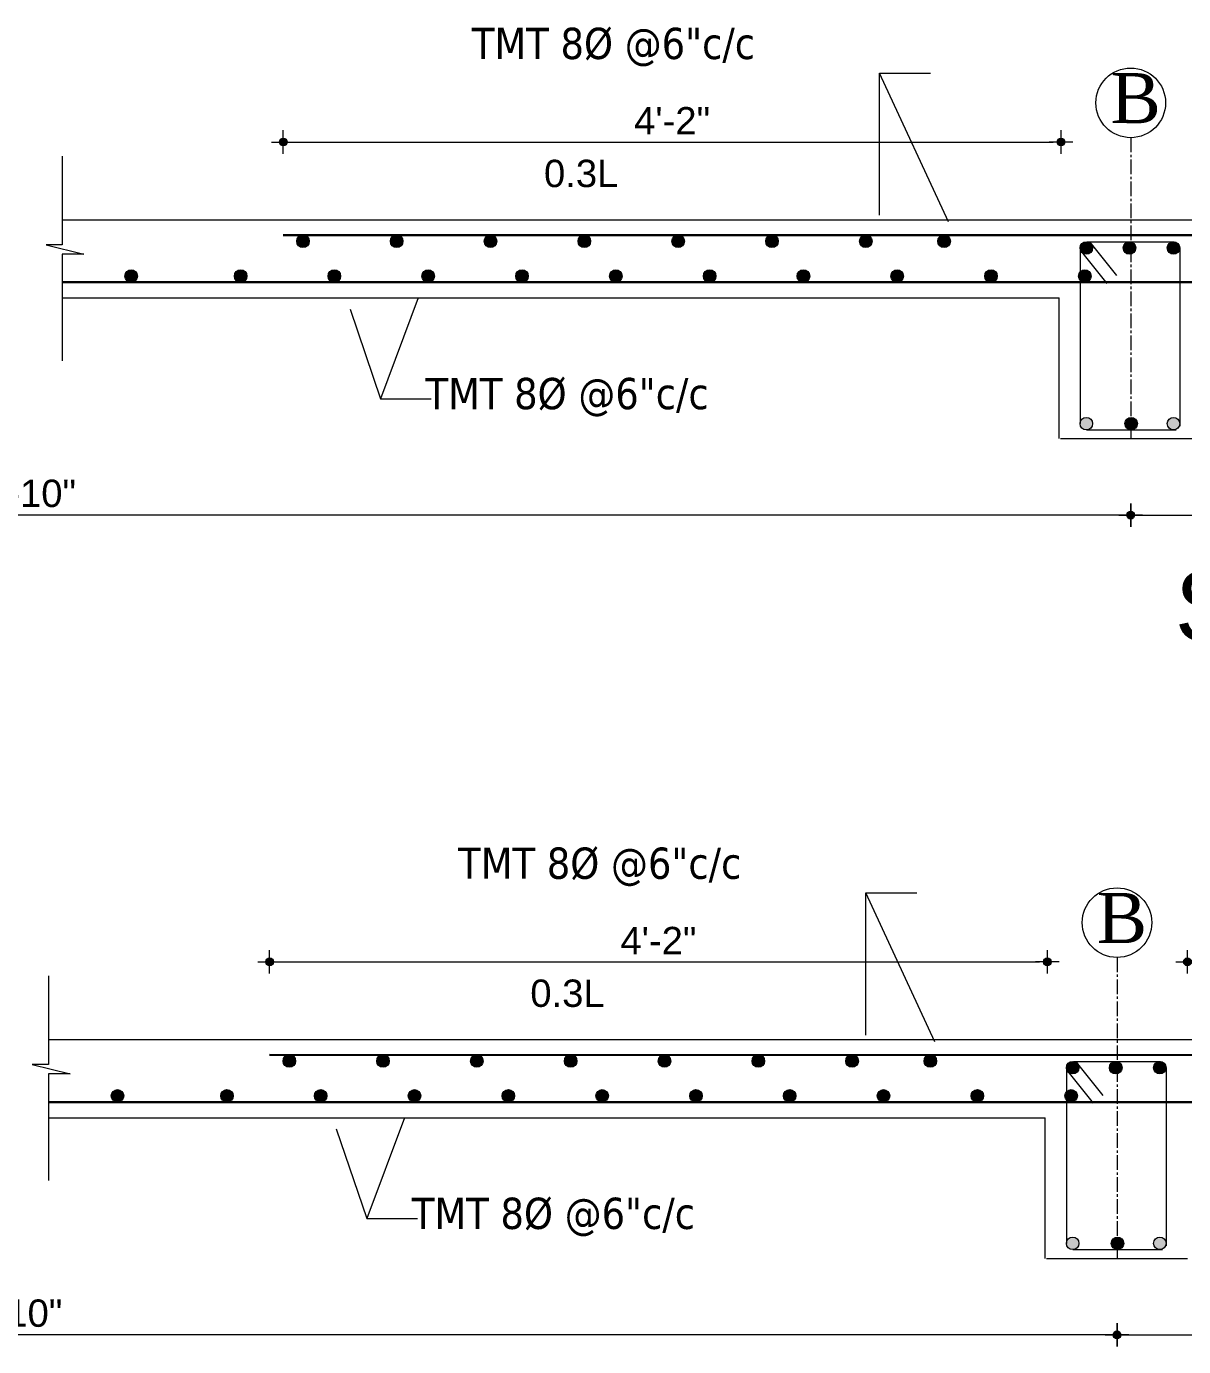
# Model space of a CAD drawing. Header units: inches. Extents: x 130993 to 274375, y -5108 to 103559.
# Drawn here: x 147879.8 to 148175.9, y 50626.9 to 50964.7 of the extents above; entities that cross this region are included whole.
import ezdxf

# ---------------------------------------------------------------- set-up
doc = ezdxf.new("R2010")
doc.units = ezdxf.units.IN
doc.header["$MEASUREMENT"] = 0
doc.header["$PDMODE"] = 2
doc.header["$PDSIZE"] = -3
doc.linetypes.add('CENTER2', pattern=[1.125, 0.75, -0.125, 0.125, -0.125])
doc.layers.add('CENTERLINE', color=7, linetype='CENTER2')
doc.layers.add('ELEVATION', color=7, linetype='Continuous')
for name, color, linetype, lineweight in [('DIM', 5, 'Continuous', 9), ('DIMENSION', 142, 'Continuous', 20), ('HATCH', 9, 'Continuous', 9), ('INDEX LINE', 4, 'Continuous', 13), ('ROD', 10, 'Continuous', 13), ('TEXT', 181, 'Continuous', 13)]:
    doc.layers.add(name, color=color, linetype=linetype, lineweight=lineweight)
doc.styles.add('ramon', font='arial.ttf', dxfattribs={"height": 7})
doc.styles.add('romans', font='romans.shx')
doc.styles.get("Standard").update_dxf_attribs({"font": 'txt.shx', "height": 6})
doc.styles.add('STYLE1', font='arial.ttf')
doc.styles.add('TAHOMA', font='tahoma.ttf', dxfattribs={"height": 9})
doc.dimstyles.new('1.8', dxfattribs={"dimscale": 0, "dimtxt": 9, "dimasz": 1, "dimexe": 2, "dimexo": 9, "dimgap": 2, "dimtad": 1, "dimdec": 0, "dimzin": 3, "dimdsep": 46, "dimlunit": 4, "dimtxsty": 'TAHOMA', "dimblk": 'DIM', "dimcen": 3, "dimdle": 3, "dimse1": 1, "dimse2": 1, "dimclrd": 256, "dimclre": 256, "dimclrt": 7, "dimadec": 1, "dimazin": 2, "dimtfac": 1, "dimtdec": 0, "dimtix": 1, "dimtofl": 0, "dimtmove": 2, "dimatfit": 3, "dimldrblk": 'ARW', "dimfxl": 1, "dimfrac": 2, "dimtolj": 2, "dimtzin": 0, "dimarcsym": 0})
doc.dimstyles.new('s2', dxfattribs={"dimtxt": 6, "dimasz": 2, "dimexe": 6, "dimexo": 18, "dimgap": 1.9375, "dimtad": 1, "dimdec": 0, "dimlfac": 0.25, "dimzin": 3, "dimdsep": 46, "dimlunit": 4, "dimtxsty": 'ramon', "dimblk": 'dot 2', "dimcen": 0.09375, "dimse1": 1, "dimse2": 1, "dimclrd": 1, "dimclre": 1, "dimclrt": 256, "dimadec": 0, "dimazin": 0, "dimtfac": 0.75, "dimtdec": 0, "dimtix": 1, "dimtmove": 1, "dimatfit": 3, "dimldrblk": 'DOT', "dimfxl": 1, "dimtolj": 1, "dimtzin": 0, "dimlwd": 9, "dimlwe": 9, "dimarcsym": 0})

# ---------------------------------------------------------------- blocks, each defined once
blk = doc.blocks.new('dot1')
at = {"layer": 'HATCH'}
h = blk.add_hatch(color=256, dxfattribs=at)
edge = h.paths.add_edge_path()
edge.add_arc((0, 0), 1, 0, 360)
for p, q in [((3, 0), (-3, 0)), ((0, 3), (0, -3))]:
    blk.add_line(p, q, dxfattribs=at)
blk.add_circle((0, 0), 1, dxfattribs=at)
blk = doc.blocks.new('dot 2')
at = {"layer": 'HATCH', "xscale": 0.5, "yscale": 0.5, "zscale": 0.5}
blk.add_blockref('dot1', (0, 0), dxfattribs=at)
blk = doc.blocks.new('*D2891')
at = {"layer": 'Defpoints', "color": 0}
for p in [(3442.99, 1593.74), (3978.19, 1594.38), (3442.99, 1574.81)]:
    blk.add_point(p, dxfattribs=at)
at = {"layer": 'ELEVATION', "color": 1, "lineweight": 9}
blk.add_line((3976.19, 1574.81), (3444.99, 1574.81), dxfattribs=at)
at = {"layer": 'ELEVATION', "color": 1, "lineweight": 9, "xscale": 2, "yscale": 2, "zscale": 2, "rotation": 180}
blk.add_blockref('dot 2', (3442.99, 1574.81), dxfattribs=at)
at = {"layer": 'ELEVATION', "color": 1, "lineweight": 9, "xscale": 2, "yscale": 2, "zscale": 2}
blk.add_blockref('dot 2', (3978.19, 1574.81), dxfattribs=at)
at = {"layer": 'ELEVATION', "lineweight": 0, "insert": (3693.18, 1580.33), "char_height": 7, "attachment_point": 5, "style": 'ramon'}
blk.add_mtext('\\A1;13{\\fArial Baltic|b0|i0|c186|p34;\'-}10{\\fArial Baltic|b0|i0|c186|p34;"}', dxfattribs=at)
blk = doc.blocks.new('_Dot')
at = {"color": 0, "linetype": 'ByBlock', "lineweight": -2}
blk.add_line((-0.5, 0), (-1, 0), dxfattribs=at)
at = {"color": 0, "linetype": 'ByBlock', "const_width": 0.5}
blk.add_lwpolyline([(-0.25, 0, 1), (0.25, 0, 1)], format="xyb", close=True, dxfattribs=at)
blk = doc.blocks.new('*D2897')
at = {"layer": 'Defpoints', "color": 0}
for p in [(4203.2, 1670.28), (4203.2, 1646.38), (3996.2, 1630.38)]:
    blk.add_point(p, dxfattribs=at)
at = {"layer": 'ELEVATION', "color": 1, "lineweight": 9}
blk.add_line((3998.2, 1670.28), (4201.2, 1670.28), dxfattribs=at)
at = {"layer": 'ELEVATION', "color": 1, "lineweight": 9, "xscale": 2, "yscale": 2, "zscale": 2, "rotation": 180}
blk.add_blockref('dot 2', (3996.2, 1670.28), dxfattribs=at)
at = {"layer": 'ELEVATION', "color": 1, "lineweight": 9, "xscale": 2, "yscale": 2, "zscale": 2}
blk.add_blockref('dot 2', (4203.2, 1670.28), dxfattribs=at)
at = {"layer": 'ELEVATION', "lineweight": 0, "insert": (4099.7, 1675.72), "char_height": 7, "attachment_point": 5, "style": 'ramon'}
blk.add_mtext('\\A1;4\'-4"', dxfattribs=at)
blk = doc.blocks.new('*D2898')
at = {"layer": 'Defpoints', "color": 0}
for p in [(3960.34, 1670.28), (3761.37, 1646.49), (3960.34, 1646.38)]:
    blk.add_point(p, dxfattribs=at)
at = {"layer": 'ELEVATION', "color": 1, "lineweight": 9}
blk.add_line((3763.37, 1670.28), (3958.34, 1670.28), dxfattribs=at)
at = {"layer": 'ELEVATION', "color": 1, "lineweight": 9, "xscale": 2, "yscale": 2, "zscale": 2, "rotation": 180}
blk.add_blockref('dot 2', (3761.37, 1670.28), dxfattribs=at)
at = {"layer": 'ELEVATION', "color": 1, "lineweight": 9, "xscale": 2, "yscale": 2, "zscale": 2}
blk.add_blockref('dot 2', (3960.34, 1670.28), dxfattribs=at)
at = {"layer": 'ELEVATION', "lineweight": 0, "insert": (3860.85, 1675.73), "char_height": 7, "attachment_point": 5, "style": 'ramon'}
blk.add_mtext('\\A1;4\'-2"', dxfattribs=at)
blk = doc.blocks.new('ARW')
at = {"layer": 'INDEX LINE'}
blk.add_lwpolyline([(10, 0, 0, 6, 0), (0, 0, 0, 0, 0), (10, 0, 0, 0, 0)], format="xyseb", dxfattribs=at)
blk = doc.blocks.new('DIM')
at = {"layer": 'INDEX LINE'}
h = blk.add_hatch(color=256, dxfattribs=at)
h.paths.add_polyline_path([(0, 1.28), (0, 0), (1.28, 0, 0.414214)])
h.paths.add_polyline_path([(1.28, 0), (0, 0), (0, -1.28, 0.414214)])
h.paths.add_polyline_path([(0, 0), (-1.28, 0, 0.414214), (0, -1.28)])
h.paths.add_polyline_path([(0, 1.28, 0.414214), (-1.28, 0), (0, 0)])
for p, q in [((0, 6), (0, -6)), ((-6, 0), (6, 0))]:
    blk.add_line(p, q, dxfattribs=at)
blk.add_circle((0, 0), 1.28, dxfattribs=at)
blk = doc.blocks.new('*D2900')
at = {"layer": 'Defpoints', "color": 0}
for p in [(3978.19, 1594.38), (4522.66, 1594.38), (4522.66, 1574.81)]:
    blk.add_point(p, dxfattribs=at)
at = {"layer": 'ELEVATION', "color": 1, "lineweight": 9}
blk.add_line((3980.19, 1574.81), (4520.66, 1574.81), dxfattribs=at)
at = {"layer": 'ELEVATION', "color": 1, "lineweight": 9, "xscale": 2, "yscale": 2, "zscale": 2, "rotation": 180}
blk.add_blockref('dot 2', (3978.19, 1574.81), dxfattribs=at)
at = {"layer": 'ELEVATION', "color": 1, "lineweight": 9, "xscale": 2, "yscale": 2, "zscale": 2}
blk.add_blockref('dot 2', (4522.66, 1574.81), dxfattribs=at)
at = {"layer": 'ELEVATION', "lineweight": 0, "insert": (4250.42, 1580.32), "char_height": 7, "attachment_point": 5, "style": 'ramon'}
blk.add_mtext('\\A1;14{\\fArial Baltic|b0|i0|c186|p34;\'-}5{\\fArial Baltic|b0|i0|c186|p34;"}', dxfattribs=at)
blk = doc.blocks.new('*D835')
at = {"layer": 'Defpoints', "color": 0}
for p in [(158630.03, 48386.01), (158094.83, 48385.38), (158094.83, 48366.44)]:
    blk.add_point(p, dxfattribs=at)
at = {"layer": 'ELEVATION', "color": 1, "lineweight": 9}
blk.add_line((158628.03, 48366.44), (158096.83, 48366.44), dxfattribs=at)
at = {"layer": 'ELEVATION', "color": 1, "lineweight": 9, "xscale": 2, "yscale": 2, "zscale": 2, "rotation": 180}
blk.add_blockref('dot 2', (158094.83, 48366.44), dxfattribs=at)
at = {"layer": 'ELEVATION', "color": 1, "lineweight": 9, "xscale": 2, "yscale": 2, "zscale": 2}
blk.add_blockref('dot 2', (158630.03, 48366.44), dxfattribs=at)
at = {"layer": 'ELEVATION', "lineweight": 0, "insert": (158345.02, 48371.96), "char_height": 7, "attachment_point": 5, "style": 'ramon'}
blk.add_mtext('\\A1;13{\\fArial Baltic|b0|i0|c186|p34;\'-}10{\\fArial Baltic|b0|i0|c186|p34;"}', dxfattribs=at)
blk = doc.blocks.new('*D834')
at = {"layer": 'Defpoints', "color": 0}
for p in [(158612.18, 48461.91), (158413.21, 48438.12), (158612.18, 48438.01)]:
    blk.add_point(p, dxfattribs=at)
at = {"layer": 'ELEVATION', "color": 1, "lineweight": 9}
blk.add_line((158415.21, 48461.91), (158610.18, 48461.91), dxfattribs=at)
at = {"layer": 'ELEVATION', "color": 1, "lineweight": 9, "xscale": 2, "yscale": 2, "zscale": 2, "rotation": 180}
blk.add_blockref('dot 2', (158413.21, 48461.91), dxfattribs=at)
at = {"layer": 'ELEVATION', "color": 1, "lineweight": 9, "xscale": 2, "yscale": 2, "zscale": 2}
blk.add_blockref('dot 2', (158612.18, 48461.91), dxfattribs=at)
at = {"layer": 'ELEVATION', "lineweight": 0, "insert": (158512.69, 48467.36), "char_height": 7, "attachment_point": 5, "style": 'ramon'}
blk.add_mtext('\\A1;4\'-2"', dxfattribs=at)
blk = doc.blocks.new('*D841')
at = {"layer": 'Defpoints', "color": 0}
for p in [(158630.03, 48386.01), (159174.5, 48386.01), (159174.5, 48366.44)]:
    blk.add_point(p, dxfattribs=at)
at = {"layer": 'ELEVATION', "color": 1, "lineweight": 9}
blk.add_line((158632.03, 48366.44), (159172.5, 48366.44), dxfattribs=at)
at = {"layer": 'ELEVATION', "color": 1, "lineweight": 9, "xscale": 2, "yscale": 2, "zscale": 2, "rotation": 180}
blk.add_blockref('dot 2', (158630.03, 48366.44), dxfattribs=at)
at = {"layer": 'ELEVATION', "color": 1, "lineweight": 9, "xscale": 2, "yscale": 2, "zscale": 2}
blk.add_blockref('dot 2', (159174.5, 48366.44), dxfattribs=at)
at = {"layer": 'ELEVATION', "lineweight": 0, "insert": (158902.26, 48371.95), "char_height": 7, "attachment_point": 5, "style": 'ramon'}
blk.add_mtext('\\A1;14{\\fArial Baltic|b0|i0|c186|p34;\'-}5{\\fArial Baltic|b0|i0|c186|p34;"}', dxfattribs=at)
blk = doc.blocks.new('s1')
at = {"layer": 'DIM', "linetype": 'ByBlock', "lineweight": 0}
h = blk.add_hatch(color=0, dxfattribs=at)
h.set_gradient(color1=(0, 0, 255), color2=(0, 0, 255), tint=1)
edge = h.paths.add_edge_path()
edge.add_arc((3766.4, 1644.89), 1.6, 0, 360)
h = blk.add_hatch(color=0, dxfattribs=at)
h.set_gradient(color1=(0, 0, 255), color2=(0, 0, 255), tint=1)
edge = h.paths.add_edge_path()
edge.add_arc((3790.4, 1644.89), 1.6, 0, 360)
h = blk.add_hatch(color=0, dxfattribs=at)
h.set_gradient(color1=(0, 0, 255), color2=(0, 0, 255), tint=1)
edge = h.paths.add_edge_path()
edge.add_arc((3814.4, 1644.89), 1.6, 0, 360)
h = blk.add_hatch(color=0, dxfattribs=at)
h.set_gradient(color1=(0, 0, 255), color2=(0, 0, 255), tint=1)
edge = h.paths.add_edge_path()
edge.add_arc((3838.4, 1644.89), 1.6, 0, 360)
h = blk.add_hatch(color=0, dxfattribs=at)
h.set_gradient(color1=(0, 0, 255), color2=(0, 0, 255), tint=1)
edge = h.paths.add_edge_path()
edge.add_arc((3862.4, 1644.89), 1.6, 0, 360)
h = blk.add_hatch(color=0, dxfattribs=at)
h.set_gradient(color1=(0, 0, 255), color2=(0, 0, 255), tint=1)
edge = h.paths.add_edge_path()
edge.add_arc((3886.4, 1644.89), 1.6, 0, 360)
h = blk.add_hatch(color=0, dxfattribs=at)
h.set_gradient(color1=(0, 0, 255), color2=(0, 0, 255), tint=1)
edge = h.paths.add_edge_path()
edge.add_arc((3910.4, 1644.89), 1.6, 0, 360)
h = blk.add_hatch(color=0, dxfattribs=at)
h.set_gradient(color1=(0, 0, 255), color2=(0, 0, 255), tint=1)
edge = h.paths.add_edge_path()
edge.add_arc((3930.44, 1644.89), 1.6, 0, 360)
h = blk.add_hatch(color=0, dxfattribs=at)
h.set_gradient(color1=(0, 0, 255), color2=(0, 0, 255), tint=1)
edge = h.paths.add_edge_path()
edge.add_arc((3722.45, 1635.98), 1.6, 0, 360)
h = blk.add_hatch(color=0, dxfattribs=at)
h.set_gradient(color1=(0, 0, 255), color2=(0, 0, 255), tint=1)
edge = h.paths.add_edge_path()
edge.add_arc((3750.45, 1635.98), 1.6, 0, 360)
h = blk.add_hatch(color=0, dxfattribs=at)
h.set_gradient(color1=(0, 0, 255), color2=(0, 0, 255), tint=1)
edge = h.paths.add_edge_path()
edge.add_arc((3774.45, 1635.98), 1.6, 0, 360)
h = blk.add_hatch(color=0, dxfattribs=at)
h.set_gradient(color1=(0, 0, 255), color2=(0, 0, 255), tint=1)
edge = h.paths.add_edge_path()
edge.add_arc((3798.45, 1635.98), 1.6, 0, 360)
h = blk.add_hatch(color=0, dxfattribs=at)
h.set_gradient(color1=(0, 0, 255), color2=(0, 0, 255), tint=1)
edge = h.paths.add_edge_path()
edge.add_arc((3822.45, 1635.98), 1.6, 0, 360)
h = blk.add_hatch(color=0, dxfattribs=at)
h.set_gradient(color1=(0, 0, 255), color2=(0, 0, 255), tint=1)
edge = h.paths.add_edge_path()
edge.add_arc((3846.45, 1635.98), 1.6, 0, 360)
h = blk.add_hatch(color=0, dxfattribs=at)
h.set_gradient(color1=(0, 0, 255), color2=(0, 0, 255), tint=1)
edge = h.paths.add_edge_path()
edge.add_arc((3870.45, 1635.98), 1.6, 0, 360)
h = blk.add_hatch(color=0, dxfattribs=at)
h.set_gradient(color1=(0, 0, 255), color2=(0, 0, 255), tint=1)
edge = h.paths.add_edge_path()
edge.add_arc((3894.45, 1635.98), 1.6, 0, 360)
h = blk.add_hatch(color=0, dxfattribs=at)
h.set_gradient(color1=(0, 0, 255), color2=(0, 0, 255), tint=1)
edge = h.paths.add_edge_path()
edge.add_arc((3918.45, 1635.98), 1.6, 0, 360)
h = blk.add_hatch(color=0, dxfattribs=at)
h.set_gradient(color1=(0, 0, 255), color2=(0, 0, 255), tint=1)
edge = h.paths.add_edge_path()
edge.add_arc((3942.45, 1635.98), 1.6, 0, 360)
h = blk.add_hatch(color=0, dxfattribs=at)
h.set_gradient(color1=(0, 0, 255), color2=(0, 0, 255), tint=1)
edge = h.paths.add_edge_path()
edge.add_arc((3966.45, 1635.98), 1.6, 0, 360)
at = {"layer": 'ROD', "ltscale": 0.5}
h = blk.add_hatch(color=0, dxfattribs=at)
h.set_gradient(color1=(0, 0, 255), color2=(0, 0, 255), tint=1)
h.paths.add_polyline_path([(3968.45, 1643.18, 1), (3965.25, 1643.18, 0.154193), (3965.54, 1642.26), (3965.67, 1642.1, 0.684323)])
h = blk.add_hatch(color=0, dxfattribs=at)
h.set_gradient(color1=(0, 0, 255), color2=(0, 0, 255), tint=1)
h.paths.add_polyline_path([(3979.46, 1643.18, 1), (3976.26, 1643.18, 0.154193), (3976.55, 1642.26), (3976.67, 1642.1, 0.684323)])
h = blk.add_hatch(color=0, dxfattribs=at)
h.set_gradient(color1=(0, 0, 255), color2=(0, 0, 255), tint=1)
h.paths.add_polyline_path([(3987.53, 1643.18, 1), (3990.73, 1643.18, 1)])
h = blk.add_hatch(color=0, dxfattribs=at)
h.set_gradient(color1=(0, 0, 255), color2=(0, 0, 255), tint=1)
h.paths.add_polyline_path([(3965.25, 1598.22, 1), (3968.45, 1598.22, 1)])
h.paths.add_polyline_path([(3987.53, 1598.22, 1), (3990.73, 1598.22, 1)])
h = blk.add_hatch(color=0, dxfattribs=at)
h.set_gradient(color1=(0, 0, 255), color2=(0, 0, 255), tint=1)
h.paths.add_polyline_path([(3976.72, 1598.22, 1), (3979.92, 1598.22, 1)])
at = {"ltscale": 10}
blk.add_circle((3978.18, 1680.31), 8.91, dxfattribs=at)
blk.add_circle((3978.18, 1680.31), 8.91, dxfattribs=at)
at = {"layer": 'CENTERLINE', "lineweight": 15, "ltscale": 5}
blk.add_line((3978.18, 1671.41), (3978.18, 1594.38), dxfattribs=at)
at = {"layer": 'DIM', "ltscale": 10}
blk.add_lwpolyline([(3913.91, 1651.53), (3913.91, 1687.92), (3926.98, 1687.92)], dxfattribs=at)
at = {"layer": 'DIM', "color": 0, "linetype": 'ByBlock', "lineweight": 0}
for centre in [(3766.4, 1644.89), (3790.4, 1644.89), (3814.4, 1644.89), (3838.4, 1644.89), (3862.4, 1644.89), (3886.4, 1644.89), (3910.4, 1644.89), (3930.44, 1644.89), (3722.45, 1635.98), (3750.45, 1635.98), (3774.45, 1635.98), (3798.45, 1635.98), (3822.45, 1635.98), (3846.45, 1635.98), (3870.45, 1635.98), (3894.45, 1635.98), (3918.45, 1635.98), (3942.45, 1635.98), (3966.45, 1635.98)]:
    blk.add_circle(centre, 1.6, dxfattribs=at)
at = {"layer": 'DIMENSION'}
blk.add_lwpolyline([(3704.77, 1666.69), (3704.77, 1643.98), (3700.66, 1643.98), (3710.35, 1641.63), (3704.77, 1641.63), (3704.77, 1614.31)], dxfattribs=at)
at = {"layer": 'ELEVATION', "linetype": 'Continuous', "lineweight": 13, "ltscale": 50}
for p, q in [((3704.77, 1650.38), (4244.03, 1650.38)), ((3704.77, 1650.38), (4244.03, 1650.38)), ((3704.77, 1650.38), (4244.03, 1650.38)), ((3704.77, 1650.38), (4244.03, 1650.38)), ((3704.77, 1630.38), (3959.84, 1630.38)), ((3959.84, 1594.38), (3959.84, 1630.38)), ((3960.18, 1594.38), (3996.2, 1594.38))]:
    blk.add_line(p, q, dxfattribs=at)
at = {"layer": 'ROD', "lineweight": 30}
for p, q in [((3761.37, 1646.49), (4203.2, 1646.38)), ((3704.77, 1634.38), (4244.03, 1634.38))]:
    blk.add_line(p, q, dxfattribs=at)
at = {"layer": 'ROD', "linetype": 'ByBlock'}
for p, q in [((3965.25, 1643.18), (3965.25, 1598.22)), ((3967.04, 1644.74), (3989.32, 1644.74)), ((3966.85, 1596.62), (3989.78, 1596.62))]:
    blk.add_line(p, q, dxfattribs=at)
at = {"layer": 'ROD', "ltscale": 10}
for p, q in [((3965.25, 1642.62), (3972.08, 1634.11)), ((3967.74, 1644.62), (3974.58, 1636.11))]:
    blk.add_line(p, q, dxfattribs=at)
at = {"layer": 'ROD', "linetype": 'ByBlock', "ltscale": 0.5}
blk.add_line((3990.73, 1643.18), (3990.73, 1597.56), dxfattribs=at)
at = {"layer": 'ROD', "color": 0, "ltscale": 0.5}
for centre in [(3966.85, 1643.18), (3977.86, 1643.18), (3989.13, 1643.18), (3966.85, 1598.22), (3966.85, 1598.22), (3978.32, 1598.22), (3989.13, 1598.22)]:
    blk.add_circle(centre, 1.6, dxfattribs=at)
at = {"layer": 'CENTERLINE', "ltscale": 10, "insert": (3972.98, 1687.93), "char_height": 12.8, "width": 17.9162, "attachment_point": 1, "style": 'romans'}
blk.add_mtext('{\\fTimes New Roman|b0|i0|c0|p18;B}', dxfattribs=at)
at = {"layer": 'ROD', "ltscale": 50, "insert": (3828.07, 1665.75), "char_height": 7, "width": 24.9305, "attachment_point": 1}
blk.add_mtext('{\\fArial Baltic|b0|i0|c0|p34;0.3L}', dxfattribs=at)
at = {"layer": 'TEXT', "ltscale": 20, "style": 'TAHOMA'}
for p in [(3809.62, 1691.53), (3797.77, 1601.92)]:
    blk.add_text('TMT 8%%C @6"c/c', height=8, dxfattribs=at).set_placement(p)
at = {"layer": 'ELEVATION', "lineweight": 0}
for base, p1, p2, picture, middle in [((3960.34, 1670.28), (3761.37, 1646.49), (3960.34, 1646.38), '*D2898', (3860.85, 1675.73)), ((4203.2, 1670.28), (3996.2, 1630.38), (4203.2, 1646.38), '*D2897', (4099.7, 1675.72))]:
    dim = blk.add_linear_dim(base=base, p1=p1, p2=p2, dimstyle='s2', dxfattribs=at)
    dim.commit()
    dim.dimension.update_dxf_attribs({"geometry": picture, "text_midpoint": middle})
dim = blk.add_linear_dim(base=(3442.99, 1574.81), p1=(3978.19, 1594.38), p2=(3442.99, 1593.74), text='13{\\fArial Baltic|b0|i0|c186|p34;\'-}10{\\fArial Baltic|b0|i0|c186|p34;"}', dimstyle='s2', dxfattribs=at)
dim.commit()
dim.dimension.update_dxf_attribs({"geometry": '*D2891', "text_midpoint": (3693.18, 1574.81), "dimtype": 160})
dim = blk.add_linear_dim(base=(4522.66, 1574.81), p1=(3978.19, 1594.38), p2=(4522.66, 1594.38), text='14{\\fArial Baltic|b0|i0|c186|p34;\'-}5{\\fArial Baltic|b0|i0|c186|p34;"}', dimstyle='s2', dxfattribs=at)
dim.commit()
dim.dimension.update_dxf_attribs({"geometry": '*D2900', "text_midpoint": (4250.42, 1580.32)})
at = {"layer": 'DIMENSION'}
for points in [[(3913.91, 1651.53), (3913.91, 1687.92), (3926.98, 1687.92)], [(3931.6, 1649.84), (3913.91, 1687.92), (3926.98, 1687.92)], [(3795.89, 1630.38), (3786.27, 1604.57), (3799.17, 1604.57)], [(3778.44, 1627.52), (3786.27, 1604.57), (3799.17, 1604.57)]]:
    blk.add_leader(points, dimstyle='1.8', override={"dimscale": 1, "dimtad": 0}, dxfattribs=at)
blk = doc.blocks.new('s2')
at = {"layer": 'DIM', "linetype": 'ByBlock', "lineweight": 0}
h = blk.add_hatch(color=0, dxfattribs=at)
h.set_gradient(color1=(0, 0, 255), color2=(0, 0, 255), tint=1)
edge = h.paths.add_edge_path()
edge.add_arc((3742.24, 1881.89), 1.6, 0, 360)
h = blk.add_hatch(color=0, dxfattribs=at)
h.set_gradient(color1=(0, 0, 255), color2=(0, 0, 255), tint=1)
edge = h.paths.add_edge_path()
edge.add_arc((3766.24, 1881.89), 1.6, 0, 360)
h = blk.add_hatch(color=0, dxfattribs=at)
h.set_gradient(color1=(0, 0, 255), color2=(0, 0, 255), tint=1)
edge = h.paths.add_edge_path()
edge.add_arc((3790.24, 1881.89), 1.6, 0, 360)
h = blk.add_hatch(color=0, dxfattribs=at)
h.set_gradient(color1=(0, 0, 255), color2=(0, 0, 255), tint=1)
edge = h.paths.add_edge_path()
edge.add_arc((3814.24, 1881.89), 1.6, 0, 360)
h = blk.add_hatch(color=0, dxfattribs=at)
h.set_gradient(color1=(0, 0, 255), color2=(0, 0, 255), tint=1)
edge = h.paths.add_edge_path()
edge.add_arc((3838.24, 1881.89), 1.6, 0, 360)
h = blk.add_hatch(color=0, dxfattribs=at)
h.set_gradient(color1=(0, 0, 255), color2=(0, 0, 255), tint=1)
edge = h.paths.add_edge_path()
edge.add_arc((3862.24, 1881.89), 1.6, 0, 360)
h = blk.add_hatch(color=0, dxfattribs=at)
h.set_gradient(color1=(0, 0, 255), color2=(0, 0, 255), tint=1)
edge = h.paths.add_edge_path()
edge.add_arc((3886.24, 1881.89), 1.6, 0, 360)
h = blk.add_hatch(color=0, dxfattribs=at)
h.set_gradient(color1=(0, 0, 255), color2=(0, 0, 255), tint=1)
edge = h.paths.add_edge_path()
edge.add_arc((3906.28, 1881.89), 1.6, 0, 360)
h = blk.add_hatch(color=0, dxfattribs=at)
h.set_gradient(color1=(0, 0, 255), color2=(0, 0, 255), tint=1)
edge = h.paths.add_edge_path()
edge.add_arc((3698.29, 1872.98), 1.6, 0, 360)
h = blk.add_hatch(color=0, dxfattribs=at)
h.set_gradient(color1=(0, 0, 255), color2=(0, 0, 255), tint=1)
edge = h.paths.add_edge_path()
edge.add_arc((3726.29, 1872.98), 1.6, 0, 360)
h = blk.add_hatch(color=0, dxfattribs=at)
h.set_gradient(color1=(0, 0, 255), color2=(0, 0, 255), tint=1)
edge = h.paths.add_edge_path()
edge.add_arc((3750.29, 1872.98), 1.6, 0, 360)
h = blk.add_hatch(color=0, dxfattribs=at)
h.set_gradient(color1=(0, 0, 255), color2=(0, 0, 255), tint=1)
edge = h.paths.add_edge_path()
edge.add_arc((3774.29, 1872.98), 1.6, 0, 360)
h = blk.add_hatch(color=0, dxfattribs=at)
h.set_gradient(color1=(0, 0, 255), color2=(0, 0, 255), tint=1)
edge = h.paths.add_edge_path()
edge.add_arc((3798.29, 1872.98), 1.6, 0, 360)
h = blk.add_hatch(color=0, dxfattribs=at)
h.set_gradient(color1=(0, 0, 255), color2=(0, 0, 255), tint=1)
edge = h.paths.add_edge_path()
edge.add_arc((3822.29, 1872.98), 1.6, 0, 360)
h = blk.add_hatch(color=0, dxfattribs=at)
h.set_gradient(color1=(0, 0, 255), color2=(0, 0, 255), tint=1)
edge = h.paths.add_edge_path()
edge.add_arc((3846.29, 1872.98), 1.6, 0, 360)
h = blk.add_hatch(color=0, dxfattribs=at)
h.set_gradient(color1=(0, 0, 255), color2=(0, 0, 255), tint=1)
edge = h.paths.add_edge_path()
edge.add_arc((3870.29, 1872.98), 1.6, 0, 360)
h = blk.add_hatch(color=0, dxfattribs=at)
h.set_gradient(color1=(0, 0, 255), color2=(0, 0, 255), tint=1)
edge = h.paths.add_edge_path()
edge.add_arc((3894.29, 1872.98), 1.6, 0, 360)
h = blk.add_hatch(color=0, dxfattribs=at)
h.set_gradient(color1=(0, 0, 255), color2=(0, 0, 255), tint=1)
edge = h.paths.add_edge_path()
edge.add_arc((3918.29, 1872.98), 1.6, 0, 360)
h = blk.add_hatch(color=0, dxfattribs=at)
h.set_gradient(color1=(0, 0, 255), color2=(0, 0, 255), tint=1)
edge = h.paths.add_edge_path()
edge.add_arc((3942.29, 1872.98), 1.6, 0, 360)
at = {"layer": 'ROD', "ltscale": 0.5}
h = blk.add_hatch(color=0, dxfattribs=at)
h.set_gradient(color1=(0, 0, 255), color2=(0, 0, 255), tint=1)
h.paths.add_polyline_path([(3944.29, 1880.18, 1), (3941.09, 1880.18, 0.154193), (3941.38, 1879.26), (3941.51, 1879.1, 0.684323)])
h = blk.add_hatch(color=0, dxfattribs=at)
h.set_gradient(color1=(0, 0, 255), color2=(0, 0, 255), tint=1)
h.paths.add_polyline_path([(3955.3, 1880.18, 1), (3952.1, 1880.18, 0.154193), (3952.39, 1879.26), (3952.52, 1879.1, 0.684323)])
h = blk.add_hatch(color=0, dxfattribs=at)
h.set_gradient(color1=(0, 0, 255), color2=(0, 0, 255), tint=1)
h.paths.add_polyline_path([(3963.37, 1880.18, 1), (3966.57, 1880.18, 1)])
h = blk.add_hatch(color=0, dxfattribs=at)
h.set_gradient(color1=(0, 0, 255), color2=(0, 0, 255), tint=1)
h.paths.add_polyline_path([(3941.09, 1835.22, 1), (3944.29, 1835.22, 1)])
h.paths.add_polyline_path([(3963.37, 1835.22, 1), (3966.57, 1835.22, 1)])
h = blk.add_hatch(color=0, dxfattribs=at)
h.set_gradient(color1=(0, 0, 255), color2=(0, 0, 255), tint=1)
h.paths.add_polyline_path([(3952.56, 1835.22, 1), (3955.76, 1835.22, 1)])
at = {"ltscale": 10}
blk.add_circle((3954.03, 1917.31), 8.91, dxfattribs=at)
blk.add_circle((3954.03, 1917.31), 8.91, dxfattribs=at)
at = {"layer": 'CENTERLINE', "lineweight": 15, "ltscale": 5}
blk.add_line((3954.03, 1908.41), (3954.03, 1831.38), dxfattribs=at)
at = {"layer": 'DIM', "ltscale": 10}
blk.add_lwpolyline([(3889.76, 1888.53), (3889.76, 1924.92), (3902.83, 1924.92)], dxfattribs=at)
at = {"layer": 'DIM', "color": 0, "linetype": 'ByBlock', "lineweight": 0}
for centre in [(3742.24, 1881.89), (3766.24, 1881.89), (3790.24, 1881.89), (3814.24, 1881.89), (3838.24, 1881.89), (3862.24, 1881.89), (3886.24, 1881.89), (3906.28, 1881.89), (3698.29, 1872.98), (3726.29, 1872.98), (3750.29, 1872.98), (3774.29, 1872.98), (3798.29, 1872.98), (3822.29, 1872.98), (3846.29, 1872.98), (3870.29, 1872.98), (3894.29, 1872.98), (3918.29, 1872.98), (3942.29, 1872.98)]:
    blk.add_circle(centre, 1.6, dxfattribs=at)
at = {"layer": 'DIMENSION'}
blk.add_lwpolyline([(3680.62, 1903.69), (3680.62, 1880.98), (3676.51, 1880.98), (3686.2, 1878.63), (3680.62, 1878.63), (3680.62, 1851.31)], dxfattribs=at)
at = {"layer": 'ELEVATION', "linetype": 'Continuous', "lineweight": 13, "ltscale": 50}
for p, q in [((3680.62, 1887.38), (4219.87, 1887.38)), ((3680.62, 1887.38), (4219.87, 1887.38)), ((3680.62, 1887.38), (4219.87, 1887.38)), ((3680.62, 1887.38), (4219.87, 1887.38)), ((3680.62, 1867.38), (3935.68, 1867.38)), ((3935.68, 1831.38), (3935.68, 1867.38)), ((3936.03, 1831.38), (3972.04, 1831.38))]:
    blk.add_line(p, q, dxfattribs=at)
at = {"layer": 'ROD', "lineweight": 30}
for p, q in [((3737.22, 1883.49), (4179.04, 1883.38)), ((3680.62, 1871.38), (4219.87, 1871.38))]:
    blk.add_line(p, q, dxfattribs=at)
at = {"layer": 'ROD', "linetype": 'ByBlock'}
for p, q in [((3941.09, 1880.18), (3941.09, 1835.22)), ((3942.89, 1881.74), (3965.17, 1881.74)), ((3942.69, 1833.62), (3965.63, 1833.62))]:
    blk.add_line(p, q, dxfattribs=at)
at = {"layer": 'ROD', "ltscale": 10}
for p, q in [((3941.09, 1879.62), (3947.93, 1871.11)), ((3943.59, 1881.62), (3950.42, 1873.11))]:
    blk.add_line(p, q, dxfattribs=at)
at = {"layer": 'ROD', "linetype": 'ByBlock', "ltscale": 0.5}
blk.add_line((3966.57, 1880.18), (3966.57, 1834.56), dxfattribs=at)
at = {"layer": 'ROD', "color": 0, "ltscale": 0.5}
for centre in [(3942.69, 1880.18), (3953.7, 1880.18), (3964.97, 1880.18), (3942.69, 1835.22), (3942.69, 1835.22), (3954.16, 1835.22), (3964.97, 1835.22)]:
    blk.add_circle(centre, 1.6, dxfattribs=at)
at = {"ltscale": 0.5, "insert": (4227.95, 1797.52), "char_height": 18, "width": 693.7882, "attachment_point": 2, "style": 'STYLE1'}
blk.add_mtext('{\\fArial Baltic|b0|i0|c186|p34;S\\fArial Baltic|b0|i0|c0|p34;LAB REINFORCEMENT SECTION AT X1-X1\\PScale : 1"=2\'-0"}', dxfattribs=at)
at = {"layer": 'CENTERLINE', "ltscale": 10, "insert": (3948.83, 1924.93), "char_height": 12.8, "width": 17.9162, "attachment_point": 1, "style": 'romans'}
blk.add_mtext('{\\fTimes New Roman|b0|i0|c0|p18;B}', dxfattribs=at)
at = {"layer": 'ROD', "ltscale": 50, "insert": (3803.91, 1902.75), "char_height": 7, "width": 24.9305, "attachment_point": 1}
blk.add_mtext('{\\fArial Baltic|b0|i0|c0|p34;0.3L}', dxfattribs=at)
at = {"layer": 'TEXT', "ltscale": 20, "style": 'TAHOMA'}
for p in [(3785.47, 1928.53), (3773.61, 1838.92)]:
    blk.add_text('TMT 8%%C @6"c/c', height=8, dxfattribs=at).set_placement(p)
at = {"layer": 'ELEVATION', "lineweight": 0}
dim = blk.add_linear_dim(base=(3936.18, 1907.28), p1=(3737.22, 1883.49), p2=(3936.18, 1883.38), dimstyle='s2', dxfattribs=at)
dim.commit()
dim.dimension.update_dxf_attribs({"geometry": '*D834', "text_midpoint": (3836.7, 1912.73), "insert": (-154676, -46554.63)})
dim = blk.add_linear_dim(base=(3418.84, 1811.81), p1=(3954.04, 1831.38), p2=(3418.84, 1830.74), text='13{\\fArial Baltic|b0|i0|c186|p34;\'-}10{\\fArial Baltic|b0|i0|c186|p34;"}', dimstyle='s2', dxfattribs=at)
dim.commit()
dim.dimension.update_dxf_attribs({"geometry": '*D835', "text_midpoint": (3669.02, 1811.81), "dimtype": 128, "insert": (-154676, -46554.63)})
dim = blk.add_linear_dim(base=(4498.5, 1811.81), p1=(3954.04, 1831.38), p2=(4498.5, 1831.38), text='14{\\fArial Baltic|b0|i0|c186|p34;\'-}5{\\fArial Baltic|b0|i0|c186|p34;"}', dimstyle='s2', dxfattribs=at)
dim.commit()
dim.dimension.update_dxf_attribs({"geometry": '*D841', "text_midpoint": (4226.27, 1817.32), "insert": (-154676, -46554.63)})
at = {"layer": 'DIMENSION'}
for points in [[(3889.76, 1888.53), (3889.76, 1924.92), (3902.83, 1924.92)], [(3907.45, 1886.84), (3889.76, 1924.92), (3902.83, 1924.92)], [(3771.73, 1867.38), (3762.12, 1841.57), (3775.01, 1841.57)], [(3754.29, 1864.52), (3762.12, 1841.57), (3775.01, 1841.57)]]:
    blk.add_leader(points, dimstyle='1.8', override={"dimscale": 1, "dimtad": 0}, dxfattribs=at)

msp = doc.modelspace()

# ---------------------------------------------------------------- block references
at = {"layer": 'DIMENSION'}
for name, p in [('s2', (144208.33, 49027.84)), ('s1', (144180.67, 49055.04))]:
    msp.add_blockref(name, p, dxfattribs=at)

doc.saveas('drawing.dxf')
